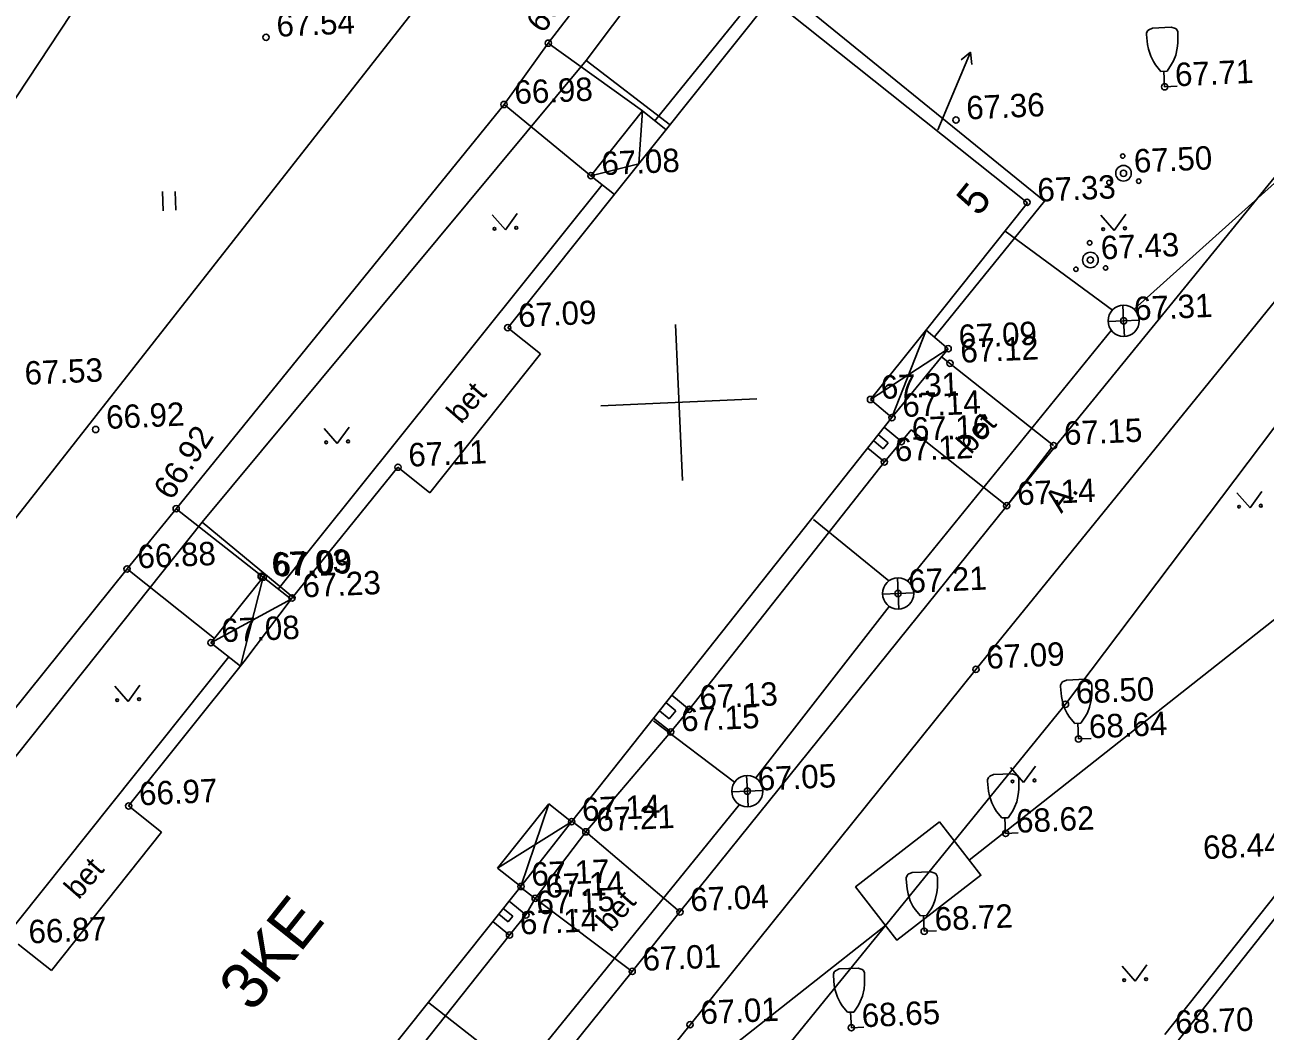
# Model space of a CAD drawing. Extents: x 640925 to 641186, y 6454941 to 6455202.
# Drawn here: x 640963.39 to 641003.12, y 6454972.65 to 6455004.89 of the extents above; entities that cross this region are included whole.
import ezdxf

# ---------------------------------------------------------------- set-up
doc = ezdxf.new("R2010")
doc.units = 0
for name, color, linetype in [('Level 1', 7, 'Continuous'), ('Level 10', 7, 'Continuous'), ('Level 12', 7, 'Continuous'), ('Level 14', 7, 'Continuous'), ('Level 15', 7, 'Continuous'), ('Level 16', 7, 'Continuous'), ('Level 18', 7, 'Continuous'), ('Level 2', 7, 'Continuous'), ('Level 3', 7, 'Continuous'), ('Level 30', 7, 'Continuous'), ('Level 31', 7, 'Continuous'), ('Level 4', 7, 'Continuous'), ('Level 41', 7, 'Continuous'), ('Level 42', 7, 'Continuous'), ('Level 54', 7, 'Continuous'), ('Level 59', 7, 'Continuous'), ('Level 61', 7, 'Continuous'), ('Level 63', 7, 'Continuous')]:
    doc.layers.add(name, color=color, linetype=linetype)

msp = doc.modelspace()

# ---------------------------------------------------------------- linework, layer by layer
at = {"layer": 'Level 1'}
for p, q in [((640987.285, 6455005.749), (640978.857, 6454995.191)), ((640992.199, 6454995.033), (640995.512, 6454999.192)), ((640995.491, 6454999.209), (640995.491, 6454999.209)), ((641019.079, 6454996.026), (640988.973, 6454958.025)), ((640978.857, 6454995.191), (640978.857, 6454995.191)), ((640979.908, 6454994.353), (640978.857, 6454995.191)), ((640990.477, 6454992.889), (640992.199, 6454995.033)), ((640979.908, 6454994.353), (640976.36, 6454989.897)), ((640975.342, 6454990.721), (640975.342, 6454990.721)), ((640976.36, 6454989.897), (640975.342, 6454990.721)), ((640971.951, 6454986.533), (640971.951, 6454986.533)), ((640966.717, 6454979.868), (640966.717, 6454979.868)), ((640966.717, 6454979.868), (640967.772, 6454979.028)), ((640980.904, 6454979.364), (640980.176, 6454979.934)), ((640967.772, 6454979.028), (640964.243, 6454974.596)), ((640979.281, 6454977.288), (640978.534, 6454977.873)), ((640964.243, 6454974.596), (640963.177, 6454975.445))]:
    msp.add_line(p, q, dxfattribs=at)
for points in [[(640995.512, 6454999.192), (640987.285, 6455005.749)], [(640980.904, 6454979.364), (640991.164, 6454992.311)], [(640975.342, 6454990.721), (640971.951, 6454986.533)], [(640970.406, 6454984.483), (640971.951, 6454986.533)], [(640966.717, 6454979.868), (640970.406, 6454984.483)], [(640978.534, 6454977.873), (640980.176, 6454979.934)], [(640968.76, 6454964.109), (640979.281, 6454977.288)]]:
    msp.add_lwpolyline(points, dxfattribs=at)
at = {"layer": 'Level 10'}
for p, q in [((640999.513, 6455004.791), (641000.113, 6455004.818)), ((640999.776, 6455003.402), (640999.976, 6455003.411)), ((640999.898, 6455002.907), (640999.876, 6455003.406)), ((640999.898, 6455002.907), (641000.298, 6455002.925)), ((640999.898, 6455002.907), (640999.898, 6455002.907)), ((640998.582, 6455000.138), (640998.582, 6455000.138)), ((640997.521, 6454997.359), (640997.521, 6454997.359)), ((640996.757, 6454983.901), (640997.356, 6454983.928)), ((640997.019, 6454982.512), (640997.219, 6454982.52)), ((640997.141, 6454982.017), (640997.119, 6454982.516)), ((640997.141, 6454982.017), (640997.541, 6454982.034)), ((640997.141, 6454982.017), (640997.141, 6454982.017)), ((640994.422, 6454980.874), (640995.021, 6454980.901)), ((640994.684, 6454979.484), (640994.884, 6454979.493)), ((640994.807, 6454978.989), (640994.784, 6454979.489)), ((640994.807, 6454978.989), (640995.206, 6454979.007)), ((640994.807, 6454978.989), (640994.807, 6454978.989)), ((640991.813, 6454977.736), (640992.412, 6454977.763)), ((640992.075, 6454976.347), (640992.275, 6454976.356)), ((640992.198, 6454975.852), (640992.175, 6454976.351)), ((640992.198, 6454975.852), (640992.597, 6454975.87)), ((640992.198, 6454975.852), (640992.198, 6454975.852)), ((640989.48, 6454974.646), (640990.079, 6454974.673)), ((640989.743, 6454973.257), (640989.942, 6454973.266)), ((640989.865, 6454972.762), (640989.842, 6454973.261)), ((640989.865, 6454972.762), (640990.264, 6454972.78)), ((640989.865, 6454972.762), (640989.865, 6454972.762))]:
    msp.add_line(p, q, dxfattribs=at)
for points in [[(640999.976, 6455003.411), (641000.124, 6455003.63), (641000.184, 6455003.745), (641000.253, 6455003.924), (641000.304, 6455004.151), (641000.321, 6455004.308), (641000.322, 6455004.627), (641000.318, 6455004.669), (641000.285, 6455004.739), (641000.243, 6455004.774), (641000.113, 6455004.818)], [(640999.776, 6455003.402), (640999.608, 6455003.607), (640999.539, 6455003.716), (640999.454, 6455003.888), (640999.383, 6455004.11), (640999.352, 6455004.265), (640999.323, 6455004.583), (640999.323, 6455004.624), (640999.349, 6455004.697), (640999.388, 6455004.736), (640999.513, 6455004.791)], [(640997.019, 6454982.512), (640996.851, 6454982.717), (640996.782, 6454982.826), (640996.697, 6454982.998), (640996.626, 6454983.22), (640996.595, 6454983.375), (640996.566, 6454983.692), (640996.566, 6454983.734), (640996.592, 6454983.807), (640996.631, 6454983.845), (640996.757, 6454983.901)], [(640997.219, 6454982.52), (640997.368, 6454982.74), (640997.427, 6454982.855), (640997.496, 6454983.033), (640997.547, 6454983.261), (640997.564, 6454983.418), (640997.565, 6454983.737), (640997.561, 6454983.778), (640997.528, 6454983.849), (640997.486, 6454983.884), (640997.356, 6454983.928)], [(640994.684, 6454979.484), (640994.517, 6454979.69), (640994.447, 6454979.799), (640994.362, 6454979.97), (640994.291, 6454980.193), (640994.26, 6454980.347), (640994.231, 6454980.665), (640994.231, 6454980.707), (640994.258, 6454980.779), (640994.296, 6454980.818), (640994.422, 6454980.874)], [(640994.884, 6454979.493), (640995.033, 6454979.713), (640995.092, 6454979.828), (640995.161, 6454980.006), (640995.213, 6454980.234), (640995.229, 6454980.391), (640995.23, 6454980.71), (640995.226, 6454980.751), (640995.193, 6454980.821), (640995.151, 6454980.857), (640995.021, 6454980.901)], [(640992.075, 6454976.347), (640991.908, 6454976.552), (640991.838, 6454976.661), (640991.753, 6454976.833), (640991.682, 6454977.055), (640991.651, 6454977.21), (640991.622, 6454977.528), (640991.622, 6454977.569), (640991.649, 6454977.642), (640991.687, 6454977.681), (640991.813, 6454977.736)], [(640992.275, 6454976.356), (640992.424, 6454976.576), (640992.483, 6454976.69), (640992.552, 6454976.869), (640992.604, 6454977.096), (640992.62, 6454977.253), (640992.621, 6454977.572), (640992.617, 6454977.614), (640992.584, 6454977.684), (640992.542, 6454977.719), (640992.412, 6454977.763)], [(640989.743, 6454973.257), (640989.575, 6454973.462), (640989.505, 6454973.571), (640989.421, 6454973.743), (640989.349, 6454973.965), (640989.319, 6454974.12), (640989.289, 6454974.437), (640989.29, 6454974.479), (640989.316, 6454974.552), (640989.354, 6454974.591), (640989.48, 6454974.646)], [(640989.942, 6454973.266), (640990.091, 6454973.485), (640990.15, 6454973.6), (640990.22, 6454973.778), (640990.271, 6454974.006), (640990.287, 6454974.163), (640990.288, 6454974.482), (640990.284, 6454974.524), (640990.252, 6454974.594), (640990.21, 6454974.629), (640990.079, 6454974.673)]]:
    msp.add_lwpolyline(points, dxfattribs=at)
for centre, radius in [((640998.557, 6455000.688), 0.0707), ((640998.582, 6455000.138), 0.25), ((640998.118, 6454999.842), 0.0707), ((640999.07, 6454999.885), 0.0707), ((640997.497, 6454997.909), 0.0707), ((640997.521, 6454997.359), 0.25), ((640997.058, 6454997.063), 0.0707), ((640998.009, 6454997.106), 0.0707)]:
    msp.add_circle(centre, radius, dxfattribs=at)
at = {"layer": 'Level 12'}
for p, q in [((640992.635, 6455001.529), (640993.682, 6455004.017)), ((640993.386, 6455003.767), (640993.682, 6455004.017)), ((640993.682, 6455004.017), (640993.72, 6455003.626))]:
    msp.add_line(p, q, dxfattribs=at)
at = {"layer": 'Level 14'}
for points in [[(640998.925, 6454995.779), (641019.21, 6455014.017)], [(640998.227, 6454995.757), (640994.788, 6454998.284)], [(640991.666, 6454987.07), (640998.191, 6454995.105)], [(640991.068, 6454987.079), (640988.653, 6454989.043)], [(640986.803, 6454980.765), (640991.08, 6454986.26)], [(640986.121, 6454980.626), (640983.532, 6454982.601)], [(640979.558, 6454971.628), (640986.28, 6454979.912)], [(640978.882, 6454971.56), (640976.332, 6454973.558)]]:
    msp.add_lwpolyline(points, dxfattribs=at)
at = {"layer": 'Level 15'}
msp.add_lwpolyline([(640944.18, 6454973.889), (641001.051, 6455060.08)], dxfattribs=at)
at = {"layer": 'Level 16'}
for points in [[(640993.636, 6454978.137), (641007.968, 6454989.427), (641010.845, 6454985.647)], [(640990.958, 6454976.043), (640978.098, 6454965.897), (640973.225, 6454969.658)]]:
    msp.add_lwpolyline(points, dxfattribs=at)
msp.add_lwpolyline([(640992.692, 6454979.357), (640990.003, 6454977.277), (640991.325, 6454975.568), (640994.014, 6454977.649)], close=True, dxfattribs=at)
at = {"layer": 'Level 18'}
for points in [[(640988.121, 6455012.729), (640981.369, 6455003.749), (640984.069, 6455001.679)], [(640981.369, 6455003.749), (640969.072, 6454988.959), (640972.026, 6454986.517)], [(640969.072, 6454988.959), (640956.774, 6454973.523), (640955.06, 6454971.183)]]:
    msp.add_lwpolyline(points, dxfattribs=at)
at = {"layer": 'Level 2'}
for p, q in [((640983.177, 6455002.133), (640981.525, 6455000.059)), ((640983.177, 6455002.133), (640983.929, 6455001.534)), ((640981.525, 6455000.059), (640982.277, 6454999.46)), ((640992.966, 6454994.517), (640992.261, 6454995.11)), ((640992.966, 6454994.517), (640992.966, 6454994.517)), ((640990.477, 6454992.889), (640990.477, 6454992.889)), ((640991.164, 6454992.311), (640991.164, 6454992.311)), ((640990.726, 6454991.769), (640991.046, 6454991.504)), ((640990.917, 6454992), (640991.468, 6454991.543)), ((640990.389, 6454991.333), (640990.925, 6454990.888)), ((640990.58, 6454991.564), (640990.885, 6454991.311)), ((640991.468, 6454991.543), (640991.468, 6454991.543)), ((640990.925, 6454990.888), (640990.925, 6454990.888)), ((640971.025, 6454987.199), (640971.025, 6454987.199)), ((640971.918, 6454986.489), (640971.025, 6454987.199)), ((640969.354, 6454985.097), (640969.354, 6454985.097)), ((640970.302, 6454984.344), (640969.354, 6454985.097)), ((640984.113, 6454983.413), (640984.667, 6454982.964)), ((640983.924, 6454983.18), (640984.245, 6454982.92)), ((640984.667, 6454982.964), (640984.667, 6454982.964)), ((640983.533, 6454982.682), (640984.079, 6454982.239)), ((640983.722, 6454982.914), (640984.035, 6454982.661)), ((640984.079, 6454982.239), (640984.079, 6454982.239)), ((640980.904, 6454979.364), (640980.904, 6454979.364)), ((640980.916, 6454979.378), (640981.361, 6454979.039)), ((640981.361, 6454979.039), (640981.361, 6454979.039)), ((640979.274, 6454977.261), (640979.737, 6454976.908)), ((640979.281, 6454977.288), (640979.281, 6454977.288)), ((640978.905, 6454976.818), (640979.444, 6454976.379)), ((640979.737, 6454976.908), (640979.737, 6454976.908)), ((640978.574, 6454976.397), (640978.872, 6454976.153)), ((640978.716, 6454976.586), (640979.022, 6454976.336)), ((640979.444, 6454976.379), (640979.444, 6454976.379)), ((640978.384, 6454976.165), (640978.915, 6454975.731)), ((640978.915, 6454975.731), (640978.915, 6454975.731))]:
    msp.add_line(p, q, dxfattribs=at)
for points in [[(640992.524, 6454994.895), (640996.051, 6454999.241), (640987.268, 6455006.391), (640983.572, 6455001.819)], [(640983.177, 6455002.133), (640983.058, 6455000.442), (640981.525, 6455000.059)], [(640981.88, 6454999.769), (640971.509, 6454986.814)], [(640991.164, 6454992.311), (640992.261, 6454995.11)], [(640992.966, 6454994.517), (640991.164, 6454992.311), (640990.477, 6454992.889)], [(640992.966, 6454994.517), (640990.477, 6454992.889)], [(640991.468, 6454991.543), (640991.777, 6454991.921)], [(640991.046, 6454991.504), (640990.885, 6454991.311)], [(640991.468, 6454991.543), (640990.925, 6454990.888)], [(640984.667, 6454982.964), (640990.925, 6454990.888)], [(640969.354, 6454985.097), (640971.025, 6454987.199)], [(640971.025, 6454987.199), (640970.302, 6454984.344)], [(640999.903, 6454972.544), (641011.34, 6454986.966)], [(640969.354, 6454985.097), (640971.918, 6454986.489)], [(640969.929, 6454984.643), (640959.435, 6454971.502)], [(640984.667, 6454982.964), (640984.079, 6454982.239)], [(640984.245, 6454982.92), (640984.035, 6454982.661)], [(640981.361, 6454979.039), (640984.079, 6454982.239)], [(640980.176, 6454979.934), (640979.281, 6454977.288)], [(640978.534, 6454977.873), (640980.904, 6454979.364)], [(640979.281, 6454977.288), (640980.904, 6454979.364)], [(640979.737, 6454976.908), (640981.361, 6454979.039)], [(640979.444, 6454976.379), (640979.737, 6454976.908)], [(640979.022, 6454976.336), (640978.872, 6454976.153)], [(640979.444, 6454976.379), (640978.915, 6454975.731)], [(640972.521, 6454967.667), (640978.915, 6454975.731)]]:
    msp.add_lwpolyline(points, dxfattribs=at)
at = {"layer": 'Level 3'}
for p, q in [((640983.177, 6455002.133), (640980.158, 6455004.307)), ((640968.24, 6454989.39), (640966.666, 6454987.463)), ((640971.025, 6454987.199), (640968.24, 6454989.39)), ((640969.463, 6454985.234), (640966.69, 6454987.444))]:
    msp.add_line(p, q, dxfattribs=at)
for points in [[(640980.158, 6455004.307), (640978.741, 6455002.34), (640981.525, 6455000.059)], [(640996.342, 6454991.414), (640992.757, 6454994.261)], [(640994.842, 6454989.486), (640991.777, 6454991.921)], [(640994.842, 6454989.486), (640996.275, 6454991.34)], [(640984.374, 6454976.473), (640981.361, 6454979.039)], [(640982.846, 6454974.569), (640979.737, 6454976.908)], [(640982.846, 6454974.569), (640984.374, 6454976.473)]]:
    msp.add_lwpolyline(points, dxfattribs=at)
at = {"layer": 'Level 30'}
for p, q in [((640980.158, 6455004.307), (640980.158, 6455004.307)), ((640978.741, 6455002.34), (640978.741, 6455002.34)), ((640981.525, 6455000.059), (640981.525, 6455000.059)), ((640993.024, 6454994.049), (640993.024, 6454994.049)), ((640996.342, 6454991.414), (640996.342, 6454991.414)), ((640968.24, 6454989.39), (640968.24, 6454989.39)), ((640994.842, 6454989.486), (640994.842, 6454989.486)), ((640966.666, 6454987.463), (640966.666, 6454987.463)), ((640970.962, 6454987.222), (640970.962, 6454987.222)), ((640993.854, 6454984.245), (640993.854, 6454984.245)), ((640984.374, 6454976.473), (640984.374, 6454976.473)), ((640982.846, 6454974.569), (640982.846, 6454974.569)), ((640984.697, 6454972.86), (640984.697, 6454972.86))]:
    msp.add_line(p, q, dxfattribs=at)
for points in [[(640987.159, 6455013.403), (640980.158, 6455004.307)], [(640955.542, 6454979.476), (640977.009, 6455006.823)], [(640978.741, 6455002.34), (640968.24, 6454989.39)], [(640994.842, 6454989.486), (641004.254, 6455001.03)], [(640993.854, 6454984.245), (641006.102, 6454999.323)], [(640984.374, 6454976.473), (640994.842, 6454989.486)], [(640966.666, 6454987.463), (640955.984, 6454974.175)], [(640993.854, 6454984.245), (640984.697, 6454972.86)], [(640972.202, 6454961.341), (640982.846, 6454974.569)], [(640975.647, 6454961.629), (640984.697, 6454972.86)]]:
    msp.add_lwpolyline(points, dxfattribs=at)
at = {"layer": 'Level 31'}
for p, q in [((640971.119, 6455004.494), (640971.119, 6455004.494)), ((640993.214, 6455001.843), (640993.214, 6455001.843)), ((640965.662, 6454991.929), (640965.662, 6454991.929))]:
    msp.add_line(p, q, dxfattribs=at)
for centre in [(640971.119, 6455004.494), (640993.214, 6455001.843), (640965.662, 6454991.929)]:
    msp.add_circle(centre, 0.1, dxfattribs=at)
at = {"layer": 'Level 4'}
for p, q in [((640998.587, 6454995.41), (640998.565, 6454995.91)), ((640998.587, 6454995.41), (640998.088, 6454995.388)), ((640998.587, 6454995.41), (640999.087, 6454995.433)), ((640998.587, 6454995.41), (640998.587, 6454995.41)), ((640998.587, 6454995.41), (640998.61, 6454994.911)), ((640991.361, 6454986.674), (640991.338, 6454987.174)), ((640991.361, 6454986.674), (640990.861, 6454986.652)), ((640991.361, 6454986.674), (640991.86, 6454986.696)), ((640991.361, 6454986.674), (640991.361, 6454986.674)), ((640991.361, 6454986.674), (640991.383, 6454986.175)), ((640986.534, 6454980.343), (640986.511, 6454980.843)), ((640986.534, 6454980.343), (640986.034, 6454980.321)), ((640986.534, 6454980.343), (640987.033, 6454980.366)), ((640986.534, 6454980.343), (640986.534, 6454980.343)), ((640986.534, 6454980.343), (640986.556, 6454979.844))]:
    msp.add_line(p, q, dxfattribs=at)
for centre in [(640998.587, 6454995.41), (640991.361, 6454986.674), (640986.534, 6454980.343)]:
    msp.add_circle(centre, 0.5, dxfattribs=at)
at = {"layer": 'Level 41'}
for p, q in [((640967.798, 6454999.552), (640967.826, 6454998.933)), ((640968.204, 6454999.559), (640968.231, 6454998.951)), ((640978.365, 6454998.808), (640978.79, 6454998.321)), ((640978.79, 6454998.321), (640979.164, 6454998.844)), ((640997.858, 6454998.792), (640998.283, 6454998.306)), ((640998.283, 6454998.306), (640998.657, 6454998.828)), ((640972.976, 6454991.965), (640973.401, 6454991.479)), ((640973.401, 6454991.479), (640973.775, 6454992.001)), ((641002.212, 6454989.904), (641002.637, 6454989.417)), ((641002.637, 6454989.417), (641003.011, 6454989.939)), ((640966.28, 6454983.706), (640966.705, 6454983.219)), ((640966.705, 6454983.219), (640967.079, 6454983.742)), ((640994.959, 6454981.104), (640995.384, 6454980.617)), ((640995.384, 6454980.617), (640995.758, 6454981.14)), ((640998.534, 6454974.738), (640998.959, 6454974.252)), ((640998.959, 6454974.252), (640999.333, 6454974.774))]:
    msp.add_line(p, q, dxfattribs=at)
for centre, radius in [((640978.435, 6454998.361), 0.0428), ((640979.134, 6454998.392), 0.0452), ((640997.928, 6454998.345), 0.0428), ((640998.628, 6454998.376), 0.0452), ((640973.046, 6454991.518), 0.0428), ((640973.745, 6454991.549), 0.0452), ((641002.282, 6454989.456), 0.0428), ((641002.981, 6454989.488), 0.0452), ((640966.35, 6454983.259), 0.0428), ((640967.049, 6454983.29), 0.0452), ((640995.029, 6454980.657), 0.0428), ((640995.729, 6454980.688), 0.0452), ((640998.604, 6454974.291), 0.0428), ((640999.303, 6454974.322), 0.0452)]:
    msp.add_circle(centre, radius, dxfattribs=at)
at = {"layer": 'Level 42'}
msp.add_line((640996.723, 6454983.127), (640996.723, 6454983.127), dxfattribs=at)
msp.add_lwpolyline([(640986.462, 6454970.503), (640996.723, 6454983.127), (641009.246, 6454999.723)], dxfattribs=at)
at = {"layer": 'Level 54'}
for centre in [(640971.119, 6455004.494), (640980.158, 6455004.307), (640999.898, 6455002.907), (640978.741, 6455002.34), (640993.214, 6455001.843), (640981.525, 6455000.059), (640998.582, 6455000.138), (640995.491, 6454999.209), (640997.521, 6454997.359), (640978.857, 6454995.191), (640998.587, 6454995.41), (640992.966, 6454994.517), (640993.024, 6454994.049), (640990.477, 6454992.889), (640991.164, 6454992.311), (640965.662, 6454991.929), (640991.468, 6454991.543), (640996.342, 6454991.414), (640990.925, 6454990.888), (640975.342, 6454990.721), (640968.24, 6454989.39), (640994.842, 6454989.486), (640966.666, 6454987.463), (640970.962, 6454987.222), (640971.025, 6454987.199), (640971.951, 6454986.533), (640991.361, 6454986.674), (640969.354, 6454985.097), (640993.854, 6454984.245), (640984.667, 6454982.964), (640996.723, 6454983.127), (640984.079, 6454982.239), (640997.141, 6454982.017), (640986.534, 6454980.343), (640966.717, 6454979.868), (640980.904, 6454979.364), (640981.361, 6454979.039), (640994.807, 6454978.989), (640979.281, 6454977.288), (640979.737, 6454976.908), (640979.444, 6454976.379), (640984.374, 6454976.473), (640978.915, 6454975.731), (640992.198, 6454975.852), (640982.846, 6454974.569), (640984.697, 6454972.86), (640989.865, 6454972.762)]:
    msp.add_circle(centre, 0.1, dxfattribs=at)
at = {"layer": 'Level 61'}
for p, q in [((640984.23, 6454995.295), (640984.453, 6454990.3)), ((640984.23, 6454995.295), (640984.453, 6454990.3)), ((640981.844, 6454992.686), (640986.839, 6454992.909)), ((640981.844, 6454992.686), (640986.839, 6454992.909))]:
    msp.add_line(p, q, dxfattribs=at)

# ---------------------------------------------------------------- texts
at = {"layer": 'Level 1'}
for s, height, p in [('5', 1, (640993.936, 6454998.725)), ('3KE', 1.4999, (640970.676, 6454973.217))]:
    msp.add_text(s, height=height, rotation=51.4682, dxfattribs=at).set_placement(p)
at = {"layer": 'Level 2'}
for p in [(640977.365, 6454992.081), (640993.696, 6454991.11), (640965.117, 6454976.844), (640982.157, 6454975.799)]:
    msp.add_text('bet', height=0.6999, rotation=48.8844, dxfattribs=at).set_placement(p)
at = {"layer": 'Level 31'}
for s, p in [('67.54', (640971.469, 6455004.509)), ('67.36', (640993.563, 6455001.858)), ('67.53', (640963.4, 6454993.359)), ('66.92', (640966.012, 6454991.945))]:
    msp.add_text(s, height=0.7499, rotation=2.5641, dxfattribs=at).set_placement(p)
at = {"layer": 'Level 59'}
for s, rotation, p in [('66.99', 52.0464, (640979.976, 6455004.584)), ('67.71', 2.5641, (641000.248, 6455002.922)), ('67.33', 2.5641, (640995.84, 6454999.225)), ('66.92', 56.4866, (640968.091, 6454989.628)), ('A.', 52.2722, (640996.592, 6454989.22)), ('68.44 .', 2.5641, (641001.146, 6454978.162))]:
    msp.add_text(s, height=0.7499, rotation=rotation, dxfattribs=at).set_placement(p)
at = {"layer": 'Level 63'}
for s, p in [('66.98', (640979.091, 6455002.355)), ('67.08', (640981.875, 6455000.075)), ('67.50', (640998.931, 6455000.154)), ('67.43', (640997.871, 6454997.375)), ('67.09', (640979.207, 6454995.207)), ('67.31', (640998.937, 6454995.426)), ('67.09', (640993.316, 6454994.533)), ('67.12', (640993.374, 6454994.065)), ('67.31', (640990.826, 6454992.905)), ('67.14', (640991.514, 6454992.327)), ('67.16', (640991.818, 6454991.559)), ('67.15', (640996.692, 6454991.43)), ('67.12', (640991.274, 6454990.904)), ('67.11', (640975.692, 6454990.737)), ('67.14', (640995.192, 6454989.502)), ('66.88', (640967.016, 6454987.479)), ('67.03', (640971.311, 6454987.238)), ('67.09', (640971.374, 6454987.214)), ('67.23', (640972.3, 6454986.548)), ('67.21', (640991.71, 6454986.69)), ('67.08', (640969.704, 6454985.113)), ('67.09', (640994.203, 6454984.261)), ('67.13', (640985.016, 6454982.98)), ('68.50', (640997.073, 6454983.143)), ('67.15', (640984.428, 6454982.255)), ('68.64', (640997.491, 6454982.032)), ('67.05', (640986.883, 6454980.359)), ('66.97', (640967.067, 6454979.884)), ('67.14', (640981.254, 6454979.379)), ('67.21', (640981.711, 6454979.055)), ('68.62', (640995.156, 6454979.005)), ('67.17', (640979.63, 6454977.304)), ('67.14', (640980.087, 6454976.924)), ('67.15', (640979.793, 6454976.394)), ('67.04', (640984.723, 6454976.489)), ('68.72', (640992.547, 6454975.867)), ('66.87', (640963.526, 6454975.461)), ('67.14', (640979.265, 6454975.747)), ('67.01', (640983.195, 6454974.585)), ('67.01', (640985.046, 6454972.875)), ('68.65', (640990.214, 6454972.777)), ('68.70', (641000.252, 6454972.559))]:
    msp.add_text(s, height=0.7499, rotation=2.5641, dxfattribs=at).set_placement(p)

doc.saveas('drawing.dxf')
